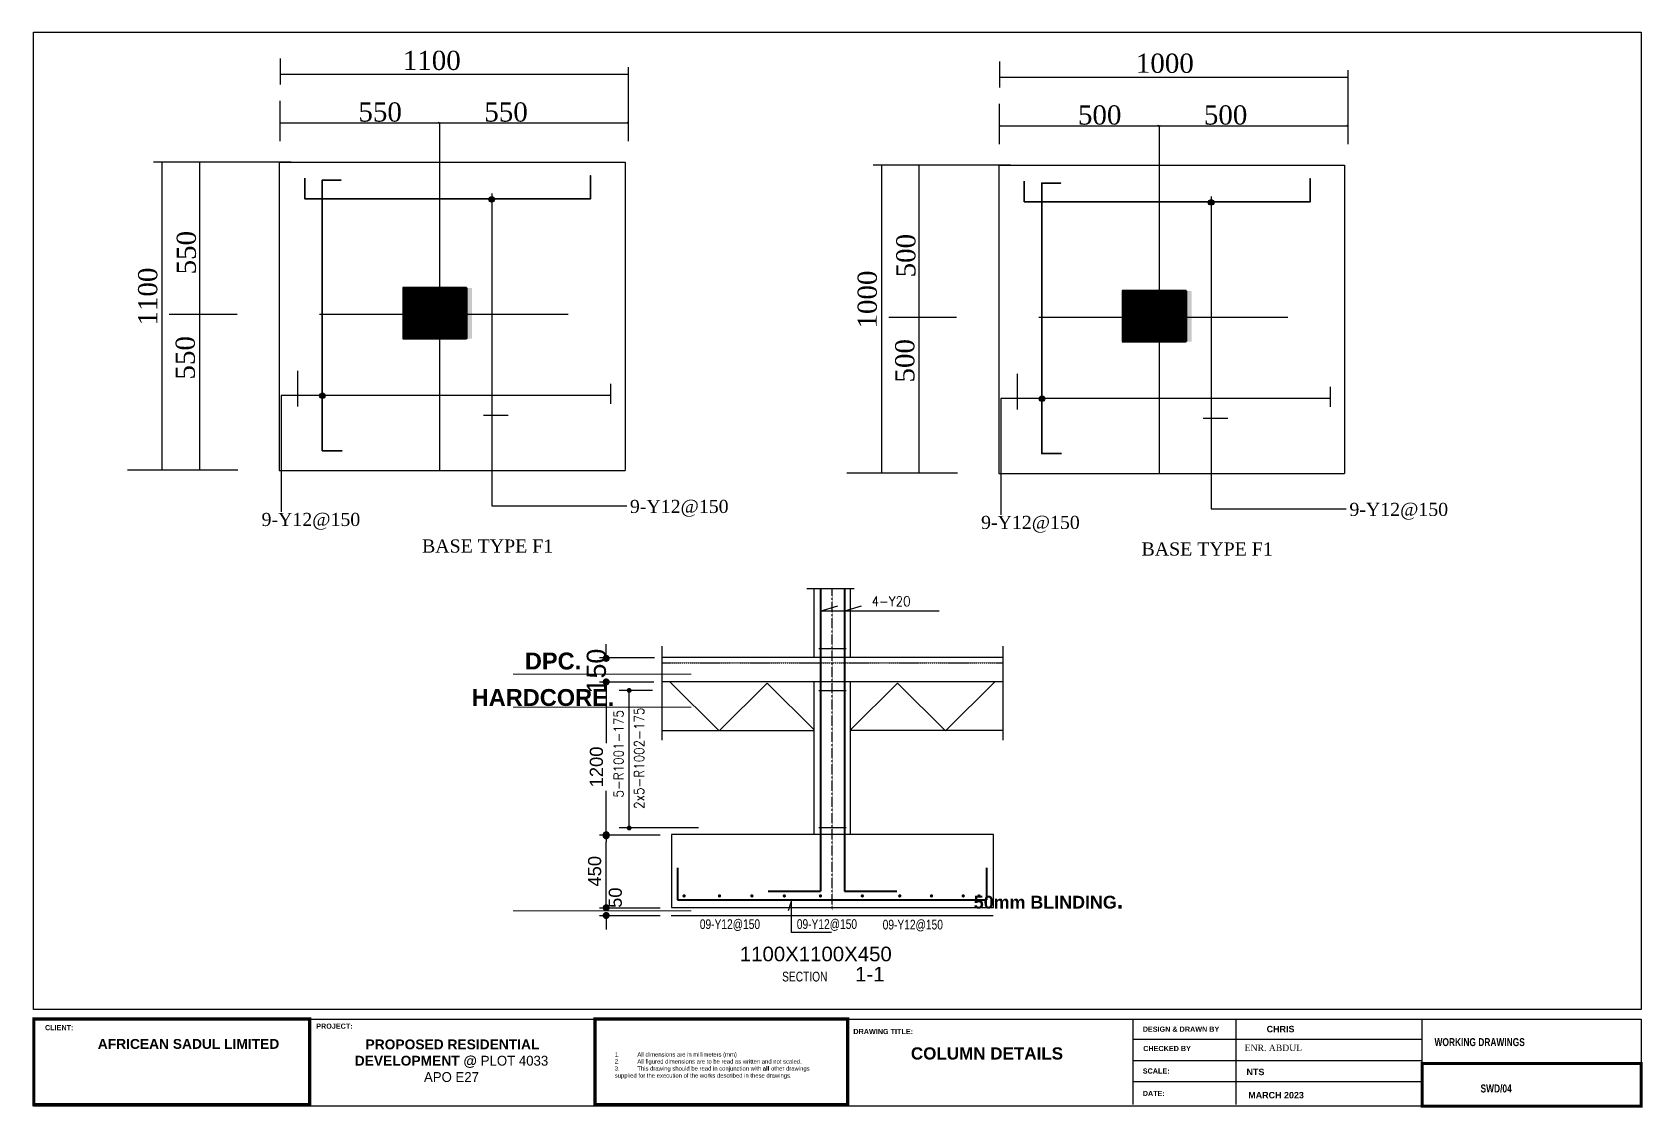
# Model space of a CAD drawing. Header units: inches. Extents: x 23 to 2032867, y 13 to 664695.
# Drawn here: x 1808419 to 1858763, y 347037 to 380648 of the extents above; entities that cross this region are included whole.
import ezdxf

# ---------------------------------------------------------------- set-up
doc = ezdxf.new("R2010")
doc.units = ezdxf.units.IN
doc.header["$MEASUREMENT"] = 0
doc.linetypes.add('CENTER2', pattern=[0.7, 0.5, -0.1, 0, -0.1])
doc.linetypes.add('PHANTOM', pattern=[2.5, 1.25, -0.25, 0.25, -0.25, 0.25, -0.25])
for name, color, linetype in [('03-DIMS', 180, 'Continuous'), ('Annotation - Text', 7, 'Continuous'), ('COLSTR', 5, 'Continuous'), ('COLTX', 7, 'Continuous'), ('dimensions', 1, 'Continuous'), ('F5', 5, 'Continuous'), ('FDNREIN', 5, 'Continuous'), ('FDNTX', 7, 'Continuous'), ('GRIDSTR', 1, 'CENTER2'), ('Text_blocks', 7, 'Continuous')]:
    doc.layers.add(name, color=color, linetype=linetype)
doc.layers.add('Text', color=7, linetype='Continuous', lineweight=25)
doc.styles.add('GENERATED_STYLE_3', font='arialbd.ttf')
doc.styles.add('NEW', font='swisseb.ttf', dxfattribs={"width": 0.75})
doc.styles.add('RCDIM', font='romans.shx', dxfattribs={"width": 0.8})
doc.styles.add('SIMPLEX8', font='simplexd.shx', dxfattribs={"width": 0.8})
doc.styles.get("Standard").update_dxf_attribs({"font": 'arial.ttf'})
doc.dimstyles.new('STANDARD300', dxfattribs={"dimscale": 0, "dimtxt": 600, "dimasz": 220, "dimexe": 20, "dimexo": 20, "dimgap": 150, "dimtad": 1, "dimdec": 0, "dimzin": 0, "dimdsep": 46, "dimtxsty": 'Standard', "dimblk1": 'DOT', "dimblk2": 'DOT', "dimsah": 1, "dimcen": 0, "dimadec": 0, "dimazin": 0, "dimtfac": 1, "dimtdec": 0, "dimtofl": 0, "dimtmove": 2, "dimatfit": 3, "dimldrblk": 'DOT', "dimfxl": 20, "dimtolj": 1, "dimtzin": 0, "dimarcsym": 0})

# ---------------------------------------------------------------- blocks, each defined once
blk = doc.blocks.new('DOT')
at = {"layer": '03-DIMS', "color": 0, "linetype": 'ByBlock'}
blk.add_line((-0.5, 0), (-1, 0), dxfattribs=at)
at = {"layer": '03-DIMS', "color": 0, "linetype": 'ByBlock', "const_width": 0.5}
blk.add_lwpolyline([(-0.25, 0, 1), (0.25, 0, 1)], format="xyb", close=True, dxfattribs=at)
blk = doc.blocks.new('*D296')
at = {"layer": 'Defpoints', "color": 0, "transparency": 16777216}
for p in [(1826357, 360346), (1826361, 360346), (1826366, 355536)]:
    blk.add_point(p, dxfattribs=at)
at = {"layer": 'dimensions', "color": 0, "lineweight": -2, "transparency": 16777216}
for p, q in [((1826361, 360126), (1826361, 358431)), ((1826377, 360346), (1826381, 360346)), ((1826361, 355756), (1826361, 356945)), ((1826346, 355536), (1826341, 355536))]:
    blk.add_line(p, q, dxfattribs=at)
at = {"layer": 'dimensions', "color": 0, "lineweight": -2, "transparency": 16777216, "xscale": 220, "yscale": 220, "zscale": 220}
for p, rotation in [((1826361, 360346), 90), ((1826361, 355536), 270)]:
    blk.add_blockref('DOT', p, dxfattribs=dict(at, rotation=rotation))
at = {"layer": 'dimensions', "color": 0, "transparency": 16777216, "insert": (1826057, 357688), "char_height": 600, "attachment_point": 5, "rotation": 90}
blk.add_mtext('\\A1;{\\H0.684x;1200}', dxfattribs=at)
blk = doc.blocks.new('_Dot')
at = {"color": 0, "linetype": 'ByBlock', "lineweight": -2}
blk.add_line((-0.5, 0), (-1, 0), dxfattribs=at)
at = {"color": 0, "linetype": 'ByBlock', "const_width": 0.5}
blk.add_lwpolyline([(-0.25, 0, 1), (0.25, 0, 1)], format="xyb", close=True, dxfattribs=at)
blk = doc.blocks.new('*D297')
at = {"layer": 'Defpoints', "color": 0, "transparency": 16777216}
for p in [(1826359, 353288), (1826361, 353288), (1826377, 353047)]:
    blk.add_point(p, dxfattribs=at)
at = {"layer": 'dimensions', "color": 0, "lineweight": -2, "transparency": 16777216}
for p, q in [((1826361, 353508), (1826361, 353728)), ((1826357, 353047), (1826341, 353047)), ((1826379, 353288), (1826381, 353288)), ((1826361, 352827), (1826361, 352607))]:
    blk.add_line(p, q, dxfattribs=at)
at = {"layer": 'dimensions', "color": 0, "lineweight": -2, "transparency": 16777216, "xscale": 220, "yscale": 220, "zscale": 220}
for p, rotation in [((1826361, 353288), 270), ((1826361, 353047), 90)]:
    blk.add_blockref('DOT', p, dxfattribs=dict(at, rotation=rotation))
at = {"layer": 'dimensions', "color": 0, "transparency": 16777216, "insert": (1826647, 353602), "char_height": 600, "attachment_point": 5, "rotation": 90}
blk.add_mtext('\\A1;{\\H0.684x;50}', dxfattribs=at)
blk = doc.blocks.new('*D298')
at = {"layer": 'Defpoints', "color": 0, "transparency": 16777216}
for p in [(1826355, 355569), (1826361, 355569), (1826373, 353288)]:
    blk.add_point(p, dxfattribs=at)
at = {"layer": 'dimensions', "color": 0, "lineweight": -2, "transparency": 16777216}
for p, q in [((1826375, 355569), (1826381, 355569)), ((1826361, 353508), (1826361, 355349)), ((1826353, 353288), (1826341, 353288))]:
    blk.add_line(p, q, dxfattribs=at)
at = {"layer": 'dimensions', "color": 0, "lineweight": -2, "transparency": 16777216, "xscale": 220, "yscale": 220, "zscale": 220}
for p, rotation in [((1826361, 355569), 90), ((1826361, 353288), 270)]:
    blk.add_blockref('DOT', p, dxfattribs=dict(at, rotation=rotation))
at = {"layer": 'dimensions', "color": 0, "transparency": 16777216, "insert": (1826001, 354428), "char_height": 600, "attachment_point": 5, "rotation": 90}
blk.add_mtext('\\A1;{\\H0.684x;450}', dxfattribs=at)
blk = doc.blocks.new('*D299')
at = {"layer": 'Defpoints', "color": 0, "transparency": 16777216}
for p in [(1826350, 361081), (1826361, 361081), (1826360, 360346)]:
    blk.add_point(p, dxfattribs=at)
at = {"layer": 'dimensions', "color": 0, "lineweight": -2, "transparency": 16777216}
for p, q in [((1826361, 361301), (1826361, 361521)), ((1826370, 361081), (1826381, 361081)), ((1826361, 360126), (1826361, 359906)), ((1826380, 360346), (1826381, 360346))]:
    blk.add_line(p, q, dxfattribs=at)
at = {"layer": 'dimensions', "color": 0, "lineweight": -2, "transparency": 16777216, "xscale": 220, "yscale": 220, "zscale": 220}
for p, rotation in [((1826361, 361081), 270), ((1826361, 360346), 90)]:
    blk.add_blockref('DOT', p, dxfattribs=dict(at, rotation=rotation))
at = {"layer": 'dimensions', "color": 0, "transparency": 16777216, "insert": (1826057, 360684), "char_height": 600, "attachment_point": 5, "rotation": 90}
blk.add_mtext('\\A1;150', dxfattribs=at)

msp = doc.modelspace()

# ---------------------------------------------------------------- hatches: boundary and pattern name
h = msp.add_hatch(color=256)
h.dxf.hatch_style = 1
h.set_gradient(color1=(255, 255, 255), one_color=1, tint=1)
h.paths.add_polyline_path([(1816202.644, 379322.852), (1816202.644, 379337.352), (1816167.144, 379337.352)])
h.paths.add_polyline_path([(1816167.144, 379337.352), (1816202.644, 379337.352), (1816202.644, 379356.352)])
h = msp.add_hatch(color=256)
h.dxf.hatch_style = 1
h.set_gradient(color1=(255, 255, 255), one_color=1, tint=1)
h.paths.add_polyline_path([(1827015.644, 379351.852), (1827015.644, 379337.352), (1827051.144, 379337.352)])
h.paths.add_polyline_path([(1827051.144, 379337.352), (1827015.644, 379337.352), (1827015.644, 379318.352)])
h = msp.add_hatch(color=256)
h.dxf.hatch_style = 1
h.set_gradient(color1=(255, 255, 255), one_color=1, tint=1)
h.paths.add_polyline_path([(1838694.047, 379229.957), (1838694.047, 379244.457), (1838658.547, 379244.457)])
h.paths.add_polyline_path([(1838658.547, 379244.457), (1838694.047, 379244.457), (1838694.047, 379263.457)])
h = msp.add_hatch(color=256)
h.dxf.hatch_style = 1
h.set_gradient(color1=(255, 255, 255), one_color=1, tint=1)
h.paths.add_polyline_path([(1849507.047, 379258.957), (1849507.047, 379244.457), (1849542.547, 379244.457)])
h.paths.add_polyline_path([(1849542.547, 379244.457), (1849507.047, 379244.457), (1849507.047, 379225.457)])
h = msp.add_hatch(color=256)
h.dxf.hatch_style = 1
h.set_gradient(color1=(255, 255, 255), one_color=1, tint=1)
h.paths.add_polyline_path([(1816190.644, 377806.352), (1816190.644, 377820.852), (1816155.144, 377820.852)])
h.paths.add_polyline_path([(1816155.144, 377820.852), (1816190.644, 377820.852), (1816190.644, 377839.852)])
h = msp.add_hatch(color=256)
h.dxf.hatch_style = 1
h.set_gradient(color1=(255, 255, 255), one_color=1, tint=1)
h.paths.add_polyline_path([(1821115.394, 377834.852), (1821115.394, 377820.352), (1821150.894, 377820.352)])
h.paths.add_polyline_path([(1821150.894, 377820.352), (1821115.394, 377820.352), (1821115.394, 377801.352)])
h = msp.add_hatch(color=256)
h.dxf.hatch_style = 1
h.set_gradient(color1=(255, 255, 255), one_color=1, tint=1)
h.paths.add_polyline_path([(1821186.894, 377805.852), (1821186.894, 377820.352), (1821151.394, 377820.352)])
h.paths.add_polyline_path([(1821151.394, 377820.352), (1821186.894, 377820.352), (1821186.894, 377839.352)])
h = msp.add_hatch(color=256)
h.dxf.hatch_style = 1
h.set_gradient(color1=(255, 255, 255), one_color=1, tint=1)
h.paths.add_polyline_path([(1827050.394, 377820.352), (1827014.894, 377834.852), (1827014.894, 377820.352)])
h.paths.add_polyline_path([(1827050.394, 377820.352), (1827014.894, 377820.352), (1827014.894, 377801.352)])
h = msp.add_hatch(color=256)
h.dxf.hatch_style = 1
h.set_gradient(color1=(255, 255, 255), one_color=1, tint=1)
h.paths.add_polyline_path([(1838682.047, 377713.457), (1838682.047, 377727.957), (1838646.547, 377727.957)])
h.paths.add_polyline_path([(1838646.547, 377727.957), (1838682.047, 377727.957), (1838682.047, 377746.957)])
h = msp.add_hatch(color=256)
h.dxf.hatch_style = 1
h.set_gradient(color1=(255, 255, 255), one_color=1, tint=1)
h.paths.add_polyline_path([(1843606.797, 377741.957), (1843606.797, 377727.457), (1843642.297, 377727.457)])
h.paths.add_polyline_path([(1843642.297, 377727.457), (1843606.797, 377727.457), (1843606.797, 377708.457)])
h = msp.add_hatch(color=256)
h.dxf.hatch_style = 1
h.set_gradient(color1=(255, 255, 255), one_color=1, tint=1)
h.paths.add_polyline_path([(1843678.297, 377712.957), (1843678.297, 377727.457), (1843642.797, 377727.457)])
h.paths.add_polyline_path([(1843642.797, 377727.457), (1843678.297, 377727.457), (1843678.297, 377746.457)])
h = msp.add_hatch(color=256)
h.dxf.hatch_style = 1
h.set_gradient(color1=(255, 255, 255), one_color=1, tint=1)
h.paths.add_polyline_path([(1849541.797, 377727.457), (1849506.297, 377741.957), (1849506.297, 377727.457)])
h.paths.add_polyline_path([(1849541.797, 377727.457), (1849506.297, 377727.457), (1849506.297, 377708.457)])
h = msp.add_hatch(color=256)
h.dxf.hatch_style = 1
h.set_gradient(color1=(255, 255, 255), one_color=1, tint=1)
h.paths.add_polyline_path([(1822777.394, 375507.781), (1822777.394, 375426.352), (1822866.776, 375426.352, 0.410808213)])
h.paths.add_polyline_path([(1822866.894, 375421.852, 0.013088119), (1822866.776, 375426.352), (1822777.394, 375426.352), (1822777.394, 375335.923, 0.42618782)])
h.paths.add_polyline_path([(1822777.394, 375426.352), (1822695.012, 375426.352, 0.013088119), (1822694.894, 375421.852, 0.402339841), (1822777.394, 375335.923)])
h.paths.add_polyline_path([(1822777.394, 375507.781, 0.387212709), (1822695.012, 375426.352), (1822777.394, 375426.352)])
h = msp.add_hatch(color=256)
h.dxf.hatch_style = 1
h.set_gradient(color1=(255, 255, 255), one_color=1, tint=1)
h.paths.add_polyline_path([(1845268.797, 375414.886), (1845268.797, 375333.457), (1845358.179, 375333.457, 0.410808213)])
h.paths.add_polyline_path([(1845358.297, 375328.957, 0.013088119), (1845358.179, 375333.457), (1845268.797, 375333.457), (1845268.797, 375243.028, 0.42618782)])
h.paths.add_polyline_path([(1845268.797, 375333.457), (1845186.415, 375333.457, 0.013088119), (1845186.297, 375328.957, 0.402339841), (1845268.797, 375243.028)])
h.paths.add_polyline_path([(1845268.797, 375414.886, 0.387212709), (1845186.415, 375333.457), (1845268.797, 375333.457)])
at = {"linetype": 'CENTER2', "lineweight": 35}
h = msp.add_hatch(dxfattribs=at)
h.set_pattern_fill('_USER', color=256, style=0, pattern_type=0)
h.set_pattern_definition([(0, (997517.4982, 161040.3437), (0, 1), [])])
h.paths.add_polyline_path([(1821995.894, 371860.568), (1820993.281, 371860.568), (1820993.281, 371071.352), (1821995.894, 371071.352)])
h.paths.add_polyline_path([(1820993.281, 372672.088), (1820003.05, 372672.088), (1820003.05, 371860.568), (1820993.281, 371860.568)])
h.paths.add_polyline_path([(1821995.894, 372672.088), (1820993.281, 372672.088), (1820993.281, 371860.568), (1821995.894, 371860.568)])
h.paths.add_polyline_path([(1820993.281, 371860.568), (1820003.05, 371860.568), (1820003.05, 371071.352), (1820993.281, 371071.352)])
at = {"lineweight": 35}
h = msp.add_hatch(color=256, dxfattribs=at)
h.dxf.hatch_style = 1
h.set_gradient(color1=(255, 255, 255), one_color=1, tint=1)
h.paths.add_polyline_path([(1822165.894, 371071.352), (1822165.894, 372655.352), (1820226.394, 372655.352), (1820226.394, 371071.352)])
at = {"linetype": 'CENTER2', "lineweight": 35}
h = msp.add_hatch(dxfattribs=at)
h.set_pattern_fill('_USER', color=256, style=0, pattern_type=0)
h.set_pattern_definition([(0, (1020008.901, 160947.4488), (0, 1), [])])
h.paths.add_polyline_path([(1844487.297, 371767.673), (1843484.684, 371767.673), (1843484.684, 370978.457), (1844487.297, 370978.457)])
h.paths.add_polyline_path([(1843484.684, 372579.193), (1842494.453, 372579.193), (1842494.453, 371767.673), (1843484.684, 371767.673)])
h.paths.add_polyline_path([(1844487.297, 372579.193), (1843484.684, 372579.193), (1843484.684, 371767.673), (1844487.297, 371767.673)])
h.paths.add_polyline_path([(1843484.684, 371767.673), (1842494.453, 371767.673), (1842494.453, 370978.457), (1843484.684, 370978.457)])
at = {"lineweight": 35}
h = msp.add_hatch(color=256, dxfattribs=at)
h.dxf.hatch_style = 1
h.set_gradient(color1=(255, 255, 255), one_color=1, tint=1)
h.paths.add_polyline_path([(1844657.297, 370978.457), (1844657.297, 372562.457), (1842717.797, 372562.457), (1842717.797, 370978.457)])
h = msp.add_hatch(color=256)
h.dxf.hatch_style = 1
h.set_gradient(color1=(255, 255, 255), one_color=1, tint=1)
h.paths.add_polyline_path([(1817486.894, 369372.781), (1817486.894, 369291.352), (1817576.276, 369291.352, 0.410808213)])
h.paths.add_polyline_path([(1817576.394, 369286.852, 0.013088119), (1817576.276, 369291.352), (1817486.894, 369291.352), (1817486.894, 369200.923, 0.42618782)])
h.paths.add_polyline_path([(1817486.894, 369291.352), (1817404.512, 369291.352, 0.013088119), (1817404.394, 369286.852, 0.402339841), (1817486.894, 369200.923)])
h.paths.add_polyline_path([(1817486.894, 369372.781, 0.387212709), (1817404.512, 369291.352), (1817486.894, 369291.352)])
h = msp.add_hatch(color=256)
h.dxf.hatch_style = 1
h.set_gradient(color1=(255, 255, 255), one_color=1, tint=1)
h.paths.add_polyline_path([(1839978.297, 369279.886), (1839978.297, 369198.457), (1840067.679, 369198.457, 0.410808213)])
h.paths.add_polyline_path([(1840067.797, 369193.957, 0.013088119), (1840067.679, 369198.457), (1839978.297, 369198.457), (1839978.297, 369108.028, 0.42618782)])
h.paths.add_polyline_path([(1839978.297, 369198.457), (1839895.915, 369198.457, 0.013088119), (1839895.797, 369193.957, 0.402339841), (1839978.297, 369108.028)])
h.paths.add_polyline_path([(1839978.297, 369279.886, 0.387212709), (1839895.915, 369198.457), (1839978.297, 369198.457)])

# ---------------------------------------------------------------- linework, layer by layer
for p, q in [((1816167.394, 379828.102), (1816167.394, 379016.852)), ((1838658.797, 379735.207), (1838658.797, 378923.957)), ((1816196.894, 379337.352), (1827037.394, 379337.352)), ((1827051.894, 379556.227), (1827051.894, 378473.102)), ((1838688.297, 379244.457), (1849528.797, 379244.457)), ((1849543.297, 379463.332), (1849543.297, 378380.207)), ((1816155.894, 378505.852), (1816155.894, 377246.352)), ((1827051.894, 378505.852), (1827051.894, 377246.352)), ((1838647.297, 378412.957), (1838647.297, 377153.457)), ((1849543.297, 378412.957), (1849543.297, 377153.457)), ((1816185.394, 377820.352), (1827050.394, 377820.352)), ((1821105.394, 377835.352), (1821140.894, 377820.852)), ((1821150.894, 377820.352), (1821115.394, 377801.352)), ((1821151.394, 377820.352), (1821151.394, 366950.852)), ((1827014.894, 377834.852), (1827050.394, 377820.352)), ((1827050.394, 377820.352), (1827014.894, 377801.352)), ((1838676.797, 377727.457), (1849541.797, 377727.457)), ((1843596.797, 377742.457), (1843632.297, 377727.957)), ((1843642.297, 377727.457), (1843606.797, 377708.457)), ((1843642.797, 377727.457), (1843642.797, 366857.957)), ((1849506.297, 377741.957), (1849541.797, 377727.457)), ((1849541.797, 377727.457), (1849506.297, 377708.457)), ((1816510.394, 376591.352), (1812213.894, 376591.352)), ((1812471.394, 376591.352), (1812471.394, 366958.352)), ((1813643.894, 376591.352), (1813643.894, 366958.352)), ((1816142.394, 376584.352), (1826950.894, 376584.352)), ((1816142.394, 376584.352), (1816142.394, 366950.852)), ((1826950.894, 376584.352), (1826950.894, 366950.852)), ((1839001.797, 376498.457), (1834705.297, 376498.457)), ((1834962.797, 376498.457), (1834962.797, 366865.457)), ((1836135.297, 376498.457), (1836135.297, 366865.457)), ((1838633.797, 376491.457), (1849442.297, 376491.457)), ((1838633.797, 376491.457), (1838633.797, 366857.957)), ((1849442.297, 376491.457), (1849442.297, 366857.957)), ((1822785.394, 375606.352), (1822785.394, 365844.852)), ((1845276.797, 375513.457), (1845276.797, 365751.957)), ((1812702.767, 371832.008), (1814823.894, 371832.444)), ((1817397.645, 371833.494), (1825173.394, 371836.852)), ((1835194.17, 371739.113), (1837315.297, 371739.549)), ((1839889.048, 371740.599), (1847664.797, 371743.957)), ((1816715.394, 370066.852), (1816715.394, 368952.352)), ((1826500.394, 369664.352), (1826500.394, 369032.852)), ((1839206.797, 369973.957), (1839206.797, 368859.457)), ((1848991.797, 369571.457), (1848991.797, 368939.957)), ((1826520.394, 369291.352), (1816202.394, 369291.352)), ((1816202.394, 369291.352), (1816202.394, 365660.352)), ((1849011.797, 369198.457), (1838693.797, 369198.457)), ((1838693.797, 369198.457), (1838693.797, 365567.457)), ((1822530.894, 368675.852), (1823296.394, 368675.852)), ((1845022.297, 368582.957), (1845787.797, 368582.957)), ((1814846.394, 366958.352), (1811393.394, 366958.352)), ((1816142.394, 366950.852), (1826950.894, 366950.852)), ((1837337.797, 366865.457), (1833884.797, 366865.457)), ((1838633.797, 366857.957), (1849442.297, 366857.957)), ((1822785.394, 365844.852), (1827003.894, 365844.852)), ((1845276.797, 365751.957), (1849495.297, 365751.957)), ((1833908.7, 349811.177), (1858714.437, 349811.177)), ((1851869.858, 348418.862), (1851869.858, 349811.177)), ((1842830.388, 349177.59), (1851869.858, 349177.59)), ((1808468.322, 347135.357), (1808468.322, 348724.322)), ((1842830.388, 348517.875), (1851869.858, 348517.875)), ((1842830.388, 347858.16), (1851869.858, 347858.16)), ((1813288.973, 347135.357), (1817090.839, 347135.357)), ((1830833.178, 347135.357), (1833908.7, 347135.357))]:
    msp.add_line(p, q)
for p, q in [((1821995.894, 372655.352), (1821995.894, 371071.352)), ((1844487.297, 372562.457), (1844487.297, 370978.457))]:
    msp.add_line(p, q, dxfattribs=at)
at = {"color": 0, "lineweight": 0}
for p, q in [((1829012.096, 360582.698), (1823448.513, 360582.698)), ((1829012.096, 359556.31), (1823448.513, 359556.31)), ((1829012.096, 353189.761), (1823448.513, 353189.761))]:
    msp.add_line(p, q, dxfattribs=at)
at = {"lineweight": 9}
msp.add_line((1817090.839, 349811.177), (1826012.527, 349811.177), dxfattribs=at)
at = {"lineweight": 30}
for points in [[(1822306.894, 375444.852), (1825875.394, 375444.852), (1825874.394, 376168.352), (1825875.394, 375444.852), (1816939.894, 375444.852), (1816939.894, 376082.352)], [(1844798.297, 375351.957), (1848366.797, 375351.957), (1848365.797, 376075.457), (1848366.797, 375351.957), (1839431.297, 375351.957), (1839431.297, 375989.457)], [(1817486.894, 376027.852), (1818071.394, 376028.352), (1817486.894, 376027.852), (1817486.894, 367571.352), (1818105.394, 367571.352)], [(1839978.297, 375934.957), (1840562.797, 375935.457), (1839978.297, 375934.957), (1839978.297, 367478.457), (1840596.797, 367478.457)]]:
    msp.add_lwpolyline(points, dxfattribs=at)
at = {"linetype": 'Continuous'}
for points in [[(1821995.894, 372672.088), (1820003.05, 372672.088), (1820003.05, 371071.352), (1821995.894, 371071.352)], [(1844487.297, 372579.193), (1842494.453, 372579.193), (1842494.453, 370978.457), (1844487.297, 370978.457)]]:
    msp.add_lwpolyline(points, close=True, dxfattribs=at)
at = {"lineweight": 35}
for points in [[(1821995.894, 371071.352), (1820226.394, 371071.352), (1820226.394, 372655.352), (1821995.894, 372655.352)], [(1844487.297, 370978.457), (1842717.797, 370978.457), (1842717.797, 372562.457), (1844487.297, 372562.457)]]:
    msp.add_lwpolyline(points, dxfattribs=at)
at = {"const_width": 97.977}
for points in [[(1808468.322, 349811.177), (1817090.839, 349811.177), (1817090.839, 347135.357), (1808468.322, 347135.357)], [(1826012.527, 349811.177), (1833908.7, 349811.177), (1833908.7, 347135.357), (1826012.527, 347135.357)], [(1851869.858, 348418.862), (1858714.437, 348418.862), (1858714.437, 347086.368), (1851869.858, 347086.368)]]:
    msp.add_lwpolyline(points, close=True, dxfattribs=at)
msp.add_lwpolyline([(1858714.437, 347086.368), (1808455.236, 347086.368), (1808468.322, 349811.177), (1858714.437, 349811.177)], close=True)
for centre in [(1822780.894, 375421.852), (1845272.297, 375328.957), (1817490.394, 369286.852), (1839981.797, 369193.957)]:
    msp.add_circle(centre, 86)
at = {"layer": 'COLSTR', "color": 0}
msp.add_line((1833057.751, 362362.444), (1833057.751, 363053.398), dxfattribs=at)
at = {"layer": 'COLTX', "color": 0}
msp.add_line((1833820.269, 362567.284), (1834346.377, 362724.771), dxfattribs=at)
msp.add_lwpolyline([(1836768.235, 362552.514), (1833050.832, 362552.514), (1833604.644, 362722.51)], dxfattribs=at)
at = {"layer": 'dimensions', "color": 0}
for p, q in [((1826147.954, 361106.862), (1827872.136, 361106.862)), ((1826147.954, 360346.362), (1827849.273, 360346.362)), ((1826766.103, 360084.742), (1827803.548, 360084.742)), ((1827079.682, 355795.578), (1827079.682, 360094.089)), ((1826147.954, 355569.233), (1828047.771, 355569.233)), ((1826766.103, 355800.828), (1829249.474, 355800.828)), ((1826147.954, 353287.733), (1828047.771, 353287.733)), ((1826147.954, 353046.517), (1828047.771, 353046.517))]:
    msp.add_line(p, q, dxfattribs=at)
at = {"layer": 'dimensions', "color": 7}
msp.add_lwpolyline([(1858714.437, 350103.911), (1808455.236, 350103.911), (1808455.236, 380647.782), (1858714.437, 380647.782)], close=True, dxfattribs=at)
at = {"layer": 'dimensions', "color": 0, "const_width": 76.05}
for points in [[(1827041.657, 360079.005, 1), (1827117.707, 360079.005, 1)], [(1827041.657, 355780.493, 1), (1827117.707, 355780.493, 1)]]:
    msp.add_lwpolyline(points, format="xyb", close=True, dxfattribs=at)
at = {"layer": 'F5', "color": 0, "lineweight": -2}
for p, q in [((1842830.388, 347135.357), (1842830.388, 349811.177)), ((1846046.158, 349811.177), (1846046.158, 347135.357))]:
    msp.add_line(p, q, dxfattribs=at)
at = {"layer": 'FDNREIN', "color": 0, "lineweight": 40}
for p, q in [((1833057.751, 363262.814), (1833057.751, 353804.921)), ((1833808.595, 363262.862), (1833808.595, 353804.968)), ((1828584.866, 354540.012), (1828584.866, 353539.731)), ((1838252.19, 354540.012), (1838252.19, 353539.731)), ((1828584.866, 353539.731), (1838252.19, 353539.731)), ((1831419.149, 353804.921), (1833057.751, 353804.921)), ((1833808.595, 353804.968), (1835447.197, 353804.968))]:
    msp.add_line(p, q, dxfattribs=at)
at = {"layer": 'FDNREIN', "color": 0, "linetype": 'PHANTOM'}
msp.add_line((1828098.016, 360938.695), (1838762.837, 360938.695), dxfattribs=at)
at = {"layer": 'FDNTX', "color": 0}
for p, q in [((1832628.025, 363262.862), (1834112.884, 363262.862)), ((1832857.827, 361112.661), (1832857.827, 363262.862)), ((1833998.577, 361112.661), (1833998.577, 363262.862)), ((1828098.016, 361459.89), (1828098.016, 358524.731)), ((1838762.837, 361112.661), (1828098.016, 361112.661)), ((1833003.212, 361391.832), (1833858.05, 361391.832)), ((1833998.577, 361112.661), (1833998.577, 361151.49)), ((1838762.837, 361459.89), (1838762.837, 358524.731)), ((1838762.837, 360352.161), (1828098.016, 360352.161)), ((1829891.889, 358811.866), (1828350.24, 360352.161)), ((1831392.693, 360311.349), (1829891.889, 358811.866)), ((1832861.567, 358843.769), (1831392.693, 360311.349)), ((1832857.827, 355576.507), (1832857.827, 360352.161)), ((1833003.212, 360080.194), (1833858.05, 360080.194)), ((1833998.577, 355576.507), (1833998.577, 360352.161)), ((1833999.285, 358843.769), (1835468.16, 360311.349)), ((1835468.16, 360311.349), (1836968.964, 358811.866)), ((1836968.964, 358811.866), (1838510.613, 360352.161)), ((1828098.016, 358831.161), (1832862.276, 358831.161)), ((1838762.837, 358831.161), (1833998.577, 358831.161)), ((1833003.212, 355800.876), (1833858.05, 355800.876)), ((1828396.774, 353041.507), (1838456.324, 353041.507))]:
    msp.add_line(p, q, dxfattribs=at)
msp.add_lwpolyline([(1828403.791, 353295.007), (1838462.802, 353295.007), (1838462.802, 355576.507), (1828403.791, 355576.507)], close=True, dxfattribs=at)
at = {"layer": 'FDNTX', "color": 0, "const_width": 50.7}
for points in [[(1828770.608, 353658.153, 1), (1828821.308, 353658.153, 1)], [(1829877.111, 353658.153, 1), (1829927.811, 353658.153, 1)], [(1830891.111, 353658.153, 1), (1830941.811, 353658.153, 1)], [(1831905.111, 353658.153, 1), (1831955.811, 353658.153, 1)], [(1833032.647, 353658.153, 1), (1833083.347, 353658.153, 1)], [(1834342.491, 353658.153, 1), (1834393.191, 353658.153, 1)], [(1835511.64, 353658.153, 1), (1835562.34, 353658.153, 1)], [(1836503.894, 353658.153, 1), (1836554.594, 353658.153, 1)], [(1837496.135, 353658.153, 1), (1837546.835, 353658.153, 1)], [(1837989.111, 353658.153, 1), (1838039.811, 353658.153, 1)]]:
    msp.add_lwpolyline(points, format="xyb", close=True, dxfattribs=at)
at = {"layer": 'GRIDSTR', "color": 0}
msp.add_line((1833428.202, 353211.707), (1833428.202, 363262.862), dxfattribs=at)
at = {"layer": 'Text', "color": 0}
msp.add_lwpolyline([(1833402.353, 352513.942), (1832153.494, 352513.942), (1832153.494, 353516.22), (1832046.392, 353195.64)], dxfattribs=at)

# ---------------------------------------------------------------- texts
at = {"color": 7, "style": 'NEW', "width": 0.75}
msp.add_text(' WORKING DRAWINGS', height=250, dxfattribs=at).set_placement((1852180.636, 348964.277))
at = {"color": 1, "style": 'NEW', "width": 0.75}
msp.add_text('SWD/04', height=250, dxfattribs=at).set_placement((1853691.618, 347515.439))
at = {"linetype": 'Continuous', "attachment_point": 1}
for s, width, insert, char_height in [('{\\fTimes New Roman|b0|i0|c0|p18;1100}', 1939, (1820002.894, 380067.479), 600), ('{\\fTimes New Roman|b0|i0|c0|p18;1000}', 1939, (1842917.286, 379979.08), 600), ('{\\fTimes New Roman|b0|i0|c0|p18;550}', 2202.62302, (1818615.603, 378454.852), 600), ('{\\fTimes New Roman|b0|i0|c0|p18;550}', 2202.62302, (1822551.603, 378454.852), 600), ('{\\fTimes New Roman|b0|i0|c0|p18;500}', 2202.62302, (1841107.006, 378361.957), 600), ('{\\fTimes New Roman|b0|i0|c0|p18;500}', 2202.62302, (1845043.006, 378361.957), 600), ('{\\fTimes New Roman|b0|i0|c0|p18;9-Y12@150}', 2202.62302, (1827102.103, 366034.479), 410.4), ('{\\fTimes New Roman|b0|i0|c0|p18;9-Y12@150}', 2202.62302, (1815588.103, 365627.979), 410.4), ('{\\fTimes New Roman|b0|i0|c0|p18;9-Y12@150}', 2202.62302, (1838079.506, 365535.084), 410.4), ('{\\fTimes New Roman|b0|i0|c0|p18;9-Y12@150}', 2202.62302, (1849593.506, 365941.584), 410.4), ('{\\fTimes New Roman|b0|i0|c0|p18;BASE TYPE F1}', 5292.21001, (1820604.894, 364797.352), 410.4), ('{\\fTimes New Roman|b0|i0|c0|p18;BASE TYPE F1}', 5292.21001, (1843096.297, 364704.457), 410.4), ('{\\fTimes New Roman|b0|i0|c0|p18;ENR. ABDUL}', 3693.92271, (1846318.741, 349009.82), 200)]:
    msp.add_mtext_dynamic_manual_height_columns(s, width=width, gutter_width=1, heights=[0], dxfattribs=dict(at, insert=insert, char_height=char_height))
at = {"linetype": 'Continuous', "char_height": 600, "attachment_point": 1, "rotation": 90}
for s, insert in [('{\\fTimes New Roman|b0|i0|c0|p18;550}', (1812935.767, 373078.561)), ('{\\fTimes New Roman|b0|i0|c0|p18;500}', (1835427.17, 372985.666)), ('{\\fTimes New Roman|b0|i0|c0|p18;1100}', (1811729.267, 371480.061)), ('{\\fTimes New Roman|b0|i0|c0|p18;1000}', (1834220.67, 371387.166)), ('{\\fTimes New Roman|b0|i0|c0|p18;550}', (1812902.767, 369793.561)), ('{\\fTimes New Roman|b0|i0|c0|p18;500}', (1835394.17, 369700.666))]:
    msp.add_mtext_dynamic_manual_height_columns(s, width=4150.63981, gutter_width=1, heights=[0], dxfattribs=dict(at, insert=insert))
at = {"layer": 'Annotation - Text', "color": 3, "linetype": 'Continuous', "lineweight": 20, "char_height": 308.41305, "width": 6578.13351, "attachment_point": 2, "line_spacing_factor": 0.992596, "style": 'GENERATED_STYLE_3'}
for s, insert in [('\\pi61.34644;AFRICEAN SADUL LIMITED', (1813274.471, 349187.23)), ('\\pi61.34644;PROPOSED RESIDENTIAL DEVELOPMENT @ {\\fStencil|b0|i0|c0|p82;PLOT 4033 APO E27}', (1821525.201, 349173.069))]:
    msp.add_mtext(s, dxfattribs=dict(at, insert=insert))
at = {"layer": 'Annotation - Text', "color": 5, "linetype": 'Continuous', "lineweight": 20, "insert": (1838263.388, 348926.051), "char_height": 380.75686, "width": 5734.55163, "attachment_point": 2, "style": 'GENERATED_STYLE_3'}
msp.add_mtext('COLUMN DETAILS', dxfattribs=at)
at = {"layer": 'COLTX', "color": 0, "style": 'RCDIM', "width": 0.9}
msp.add_text('4-Y20', height=304.2, dxfattribs=at).set_placement((1834656.088, 362712.015))
at = {"layer": 'dimensions', "color": 0, "style": 'RCDIM', "width": 0.9}
for s, p in [('2x5-R1002-175', (1827543.228, 356375.949)), ('5-R1001-175', (1826898.987, 356731.064))]:
    msp.add_text(s, height=304.2, rotation=90, dxfattribs=at).set_placement(p)
at = {"layer": 'F5', "color": 1, "lineweight": -2, "char_height": 161.40513, "width": 2440.2958, "attachment_point": 4}
for s, insert in [('{\\fArial|b1|i0|c0|p34;CLIENT:}', (1808819.055, 349540.136)), ('{\\fArial|b1|i0|c0|p34;PROJECT:}', (1817296.796, 349586.796)), ('{\\fArial|b1|i0|c0|p34;DRAWING TITLE:}', (1834086.815, 349418.894))]:
    msp.add_mtext(s, dxfattribs=dict(at, insert=insert))
at = {"layer": 'F5', "color": 0, "lineweight": -2, "attachment_point": 4}
for s, insert, char_height, width in [('{\\fArial|b1|i0|c0|p34;DESIGN & DRAWN BY}', (1843133.195, 349491.91), 161.40513, 2942.19242), ('{\\fArial|b1|i0|c0|p34;CHRIS}', (1847006.177, 349495.985), 200, 2942.19242), ('{\\fArial|b1|i0|c0|p34;CHECKED BY}', (1843147.784, 348888.151), 161.40513, 2440.2958), ('{\\fArial|b1|i0|c0|p34;SCALE:}', (1843133.195, 348184.897), 161.40513, 2440.2958), ('{\\fArial|b1|i0|c0|p34;NTS}', (1846376.373, 348155.699), 200, 3668.54445), ('{\\fArial|b1|i0|c0|p34;DATE:}', (1843133.195, 347485.794), 161.40513, 2440.2958), ('{\\fArial|b1|i0|c0|p34;MARCH 2023}', (1846431.037, 347431.191), 200, 3594.91605)]:
    msp.add_mtext(s, dxfattribs=dict(at, insert=insert, char_height=char_height, width=width))
at = {"layer": 'F5', "color": 0, "lineweight": -2, "insert": (1826628.702, 348502.353), "char_height": 176.536858, "width": 5375.14343, "attachment_point": 4, "style": 'SIMPLEX8'}
msp.add_mtext('\\pt1.83722;{\\fArial|b1|i0|c0|p34;\\H0.99997x;\\L\\P\\pi-0.97307,l0.97307,t706.14743;\\fArial|b0|i0|c0|p34;\\H0.7476x;\\l1.^IAll dimensions are in millimeters (mm)\\P2.^IAll figured dimensions are to be read as written and not scaled.\\P3.^IThis drawing should be read in conjunction with \\fArial|b1|i0|c0|p34;all\\fArial|b0|i0|c0|p34; other drawings \\P\\pi0,t3.89193;supplied for the execution of the works described in these drawings.}', dxfattribs=at)
at = {"layer": 'FDNREIN', "color": 0}
for s, p in [('1100X1100X450', (1830538.086, 351616.154)), ('1-1', (1834142.212, 350985.003))]:
    msp.add_text(s, height=456.3, dxfattribs=at).set_placement(p)
at = {"layer": 'Text', "color": 0, "width": 0.75}
for s, p in [('09-Y12@150', (1829287.915, 352623.37)), ('09-Y12@150', (1832319.671, 352625.982)), ('09-Y12@150', (1835003.689, 352609.137)), ('SECTION', (1831860.591, 350984.191))]:
    msp.add_text(s, height=304.2, dxfattribs=at).set_placement(p)
at = {"layer": 'Text_blocks', "color": 0, "lineweight": 0, "char_height": 527.34375, "width": 9570.91592, "attachment_point": 2, "style": 'GENERATED_STYLE_3'}
for s, insert in [('{\\fArial Greek|b1|i0|c0|p34;DPC.}', (1824699.073, 361262.212)), ('{\\fArial Greek|b1|i0|c0|p34;HARDCORE.}', (1824387.073, 360122.063)), ('{\\fArial Greek|b1|i0|c0|p34;\\H0.75852x;50mm BLINDING\\H1.3184x;.}', (1840187.961, 353789.592))]:
    msp.add_mtext(s, dxfattribs=dict(at, insert=insert))

# ---------------------------------------------------------------- dimensions: what is measured, and where the dimension line sits
at = {"layer": 'dimensions', "color": 0}
for base, p1, p2, text, picture, middle in [((1826360.717, 361081.199), (1826360.078, 360346.362), (1826350.444, 361081.199), '150', '*D299', (1826056.517, 360684.432)), ((1826360.717, 360346.362), (1826366.134, 355536.455), (1826357.482, 360346.362), '{\\H0.684x;1200}', '*D296', (1826056.517, 357688.074)), ((1826360.717, 353287.733), (1826376.633, 353046.903), (1826358.876, 353287.733), '{\\H0.684x;50}', '*D297', (1826647.224, 353601.898))]:
    dim = msp.add_linear_dim(base=base, p1=p1, p2=p2, angle=90, text=text, dimstyle='STANDARD300', override={"dimscale": 1}, dxfattribs=at)
    dim.commit()
    dim.dimension.update_dxf_attribs({"geometry": picture, "text_midpoint": middle, "dimtype": 160})
dim = msp.add_linear_dim(base=(1826360.717, 355569.233), p1=(1826373.217, 353287.733), p2=(1826354.961, 355569.233), angle=90, text='{\\H0.684x;450}', dimstyle='STANDARD300', override={"dimscale": 1}, dxfattribs=at)
dim.commit()
dim.dimension.update_dxf_attribs({"geometry": '*D298', "text_midpoint": (1826001.178, 354428.483)})

doc.saveas('drawing.dxf')
